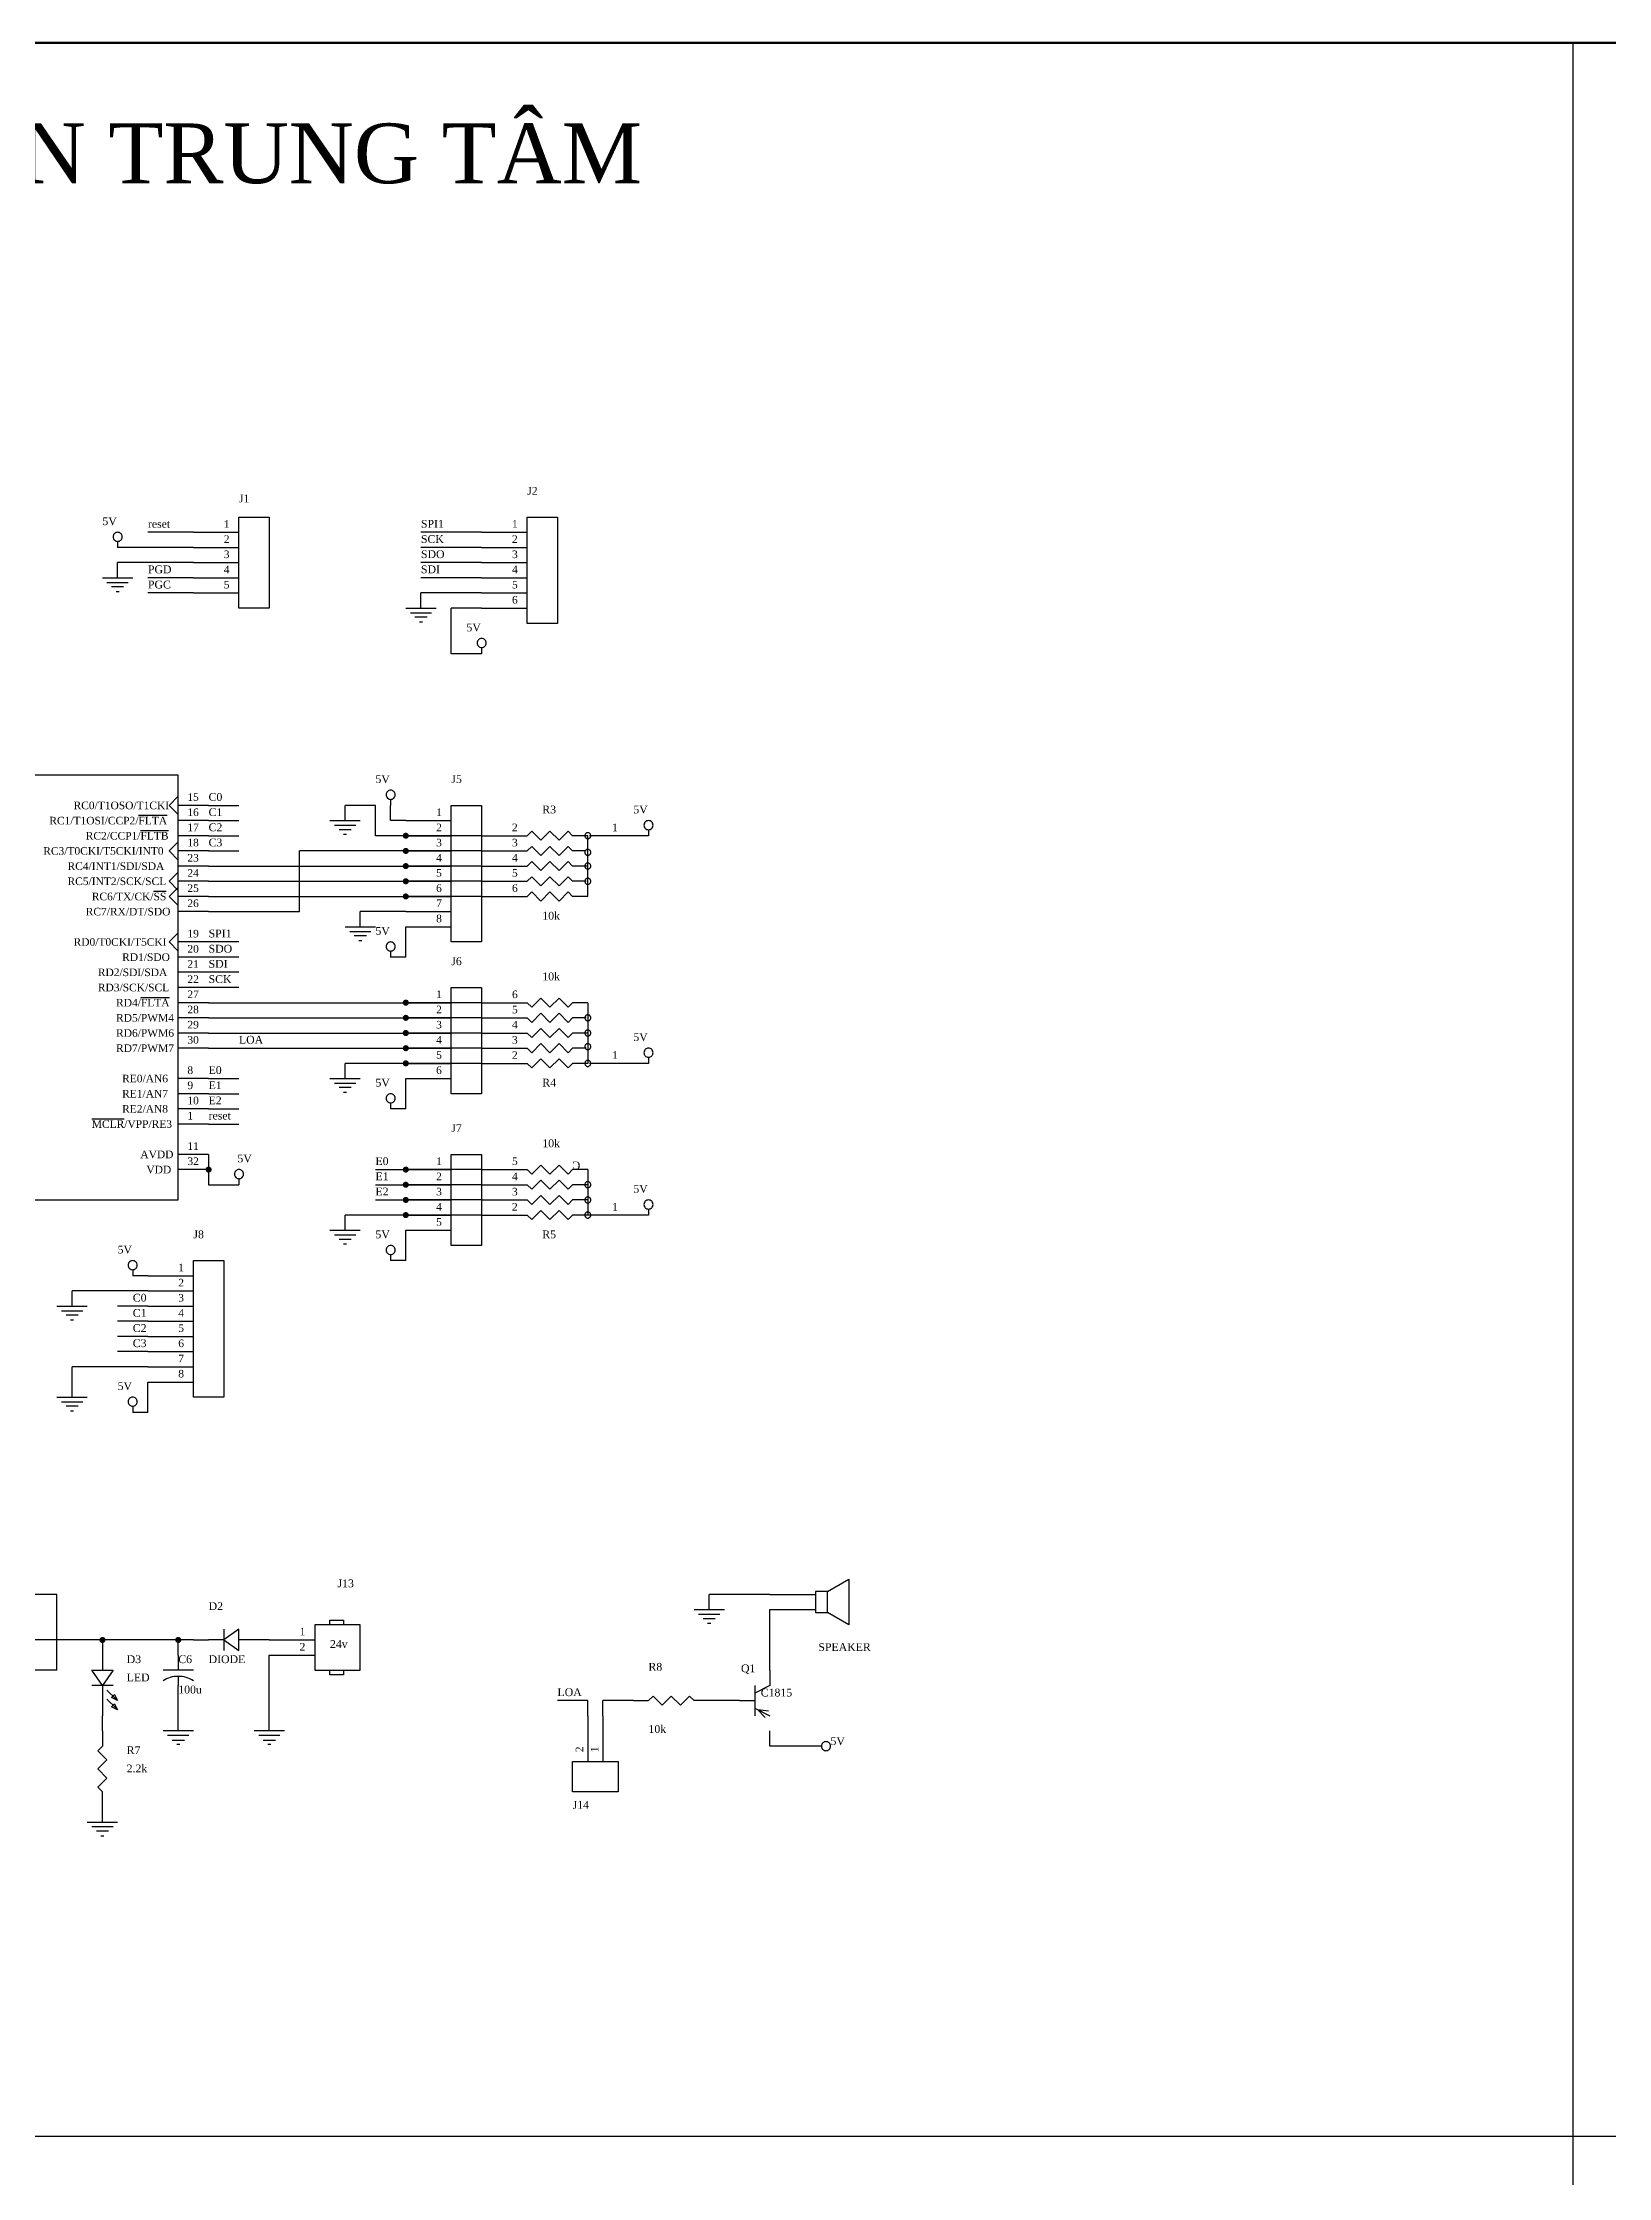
# Model space of a CAD drawing. Header units: millimetres. Extents: x 1065 to 3947, y -2666 to -625.
# Drawn here: x 1351.6 to 1666.2, y -1054.1 to -625.3 of the extents above; entities that cross this region are included whole.
import ezdxf

# ---------------------------------------------------------------- set-up
doc = ezdxf.new("R2010")
doc.units = ezdxf.units.MM
for name, color, linetype in [('DUONG BAO', 80, 'Continuous'), ('PARTS', 7, 'Continuous'), ('PARTTEXT', 7, 'Continuous'), ('WIRE', 7, 'Continuous'), ('WIRETEXT', 7, 'Continuous')]:
    doc.layers.add(name, color=color, linetype=linetype)
doc.layers.add('net dam', color=7, linetype='Continuous', lineweight=35)
doc.styles.add('Manh', font='times_0.ttf')
doc.styles.get("Standard").update_dxf_attribs({"font": 'times_0.ttf'})

msp = doc.modelspace()

# ---------------------------------------------------------------- linework, layer by layer
at = {"lineweight": 30}
for p, q in [((1659.0699, -625.3459), (1659.0699, -1466.3459)), ((1064.5699, -1045.8459), (2253.5699, -1045.8459))]:
    msp.add_line(p, q, dxfattribs=at)
at = {"layer": 'net dam', "color": 7, "lineweight": 60}
msp.add_lwpolyline([(1064.5699, -1466.3459), (1064.5699, -625.3459), (2253.5699, -625.3459), (2253.5699, -1466.3459), (1064.5699, -1466.3459)], close=True, dxfattribs=at)
at = {"layer": 'PARTS'}
for p, q in [((1381.891, -723.6965), (1391.035, -723.6965)), ((1439.803, -723.6965), (1448.947, -723.6965)), ((1381.891, -726.7445), (1391.035, -726.7445)), ((1439.803, -726.7445), (1448.947, -726.7445)), ((1381.891, -729.7925), (1391.035, -729.7925)), ((1381.891, -732.8405), (1391.035, -732.8405)), ((1439.803, -729.7925), (1448.947, -729.7925)), ((1439.803, -732.8405), (1448.947, -732.8405)), ((1381.891, -735.8885), (1391.035, -735.8885)), ((1439.803, -735.8885), (1448.947, -735.8885)), ((1439.803, -738.9365), (1448.947, -738.9365)), ((1378.843, -776.7317), (1377.0142, -778.5605)), ((1377.0142, -778.5605), (1378.843, -780.3893)), ((1384.939, -778.5605), (1378.843, -778.5605)), ((1384.939, -781.6085), (1378.843, -781.6085)), ((1384.939, -784.6565), (1378.843, -784.6565)), ((1424.563, -781.6085), (1433.707, -781.6085)), ((1424.563, -784.6565), (1433.707, -784.6565)), ((1439.803, -784.6565), (1448.947, -784.6565)), ((1473.331, -784.6565), (1464.187, -784.6565)), ((1378.843, -785.8757), (1377.0142, -787.7045)), ((1377.0142, -787.7045), (1378.843, -789.5333)), ((1384.939, -787.7045), (1378.843, -787.7045)), ((1424.563, -787.7045), (1433.707, -787.7045)), ((1439.803, -787.7045), (1448.947, -787.7045)), ((1378.843, -791.9717), (1377.0142, -793.8005)), ((1384.939, -790.7525), (1378.843, -790.7525)), ((1424.563, -790.7525), (1433.707, -790.7525)), ((1439.803, -790.7525), (1448.947, -790.7525)), ((1377.0142, -793.8005), (1378.843, -795.6293)), ((1378.843, -795.0197), (1377.0142, -796.8485)), ((1377.0142, -796.8485), (1378.843, -798.6773)), ((1384.939, -793.8005), (1378.843, -793.8005)), ((1384.939, -796.8485), (1378.843, -796.8485)), ((1424.563, -793.8005), (1433.707, -793.8005)), ((1424.563, -796.8485), (1433.707, -796.8485)), ((1439.803, -793.8005), (1448.947, -793.8005)), ((1439.803, -796.8485), (1448.947, -796.8485)), ((1384.939, -799.8965), (1378.843, -799.8965)), ((1424.563, -799.8965), (1433.707, -799.8965)), ((1378.843, -804.1637), (1377.0142, -805.9925)), ((1377.0142, -805.9925), (1378.843, -807.8213)), ((1384.939, -805.9925), (1378.843, -805.9925)), ((1424.563, -802.9445), (1433.707, -802.9445)), ((1384.939, -809.0405), (1378.843, -809.0405)), ((1384.939, -812.0885), (1378.843, -812.0885)), ((1384.939, -815.1365), (1378.843, -815.1365)), ((1384.939, -818.1845), (1378.843, -818.1845)), ((1424.563, -818.1845), (1433.707, -818.1845)), ((1439.803, -818.1845), (1448.947, -818.1845)), ((1384.939, -821.2325), (1378.843, -821.2325)), ((1424.563, -821.2325), (1433.707, -821.2325)), ((1439.803, -821.2325), (1448.947, -821.2325)), ((1384.939, -824.2805), (1378.843, -824.2805)), ((1384.939, -827.3285), (1378.843, -827.3285)), ((1424.563, -824.2805), (1433.707, -824.2805)), ((1424.563, -827.3285), (1433.707, -827.3285)), ((1439.803, -824.2805), (1448.947, -824.2805)), ((1439.803, -827.3285), (1448.947, -827.3285)), ((1424.563, -830.3765), (1433.707, -830.3765)), ((1439.803, -830.3765), (1448.947, -830.3765)), ((1473.331, -830.3765), (1464.187, -830.3765)), ((1384.939, -833.4245), (1378.843, -833.4245)), ((1424.563, -833.4245), (1433.707, -833.4245)), ((1384.939, -836.4725), (1378.843, -836.4725)), ((1384.939, -839.5205), (1378.843, -839.5205)), ((1384.939, -842.5685), (1378.843, -842.5685)), ((1384.939, -848.6645), (1378.843, -848.6645)), ((1384.939, -851.7125), (1378.843, -851.7125)), ((1424.563, -851.7125), (1433.707, -851.7125)), ((1439.803, -851.7125), (1448.947, -851.7125)), ((1424.563, -854.7605), (1433.707, -854.7605)), ((1439.803, -854.7605), (1448.947, -854.7605)), ((1424.563, -857.8085), (1433.707, -857.8085)), ((1424.563, -860.8565), (1433.707, -860.8565)), ((1439.803, -857.8085), (1448.947, -857.8085)), ((1439.803, -860.8565), (1448.947, -860.8565)), ((1473.331, -860.8565), (1464.187, -860.8565)), ((1424.563, -863.9045), (1433.707, -863.9045)), ((1372.747, -873.0485), (1381.891, -873.0485)), ((1372.747, -876.0965), (1381.891, -876.0965)), ((1372.747, -879.1445), (1381.891, -879.1445)), ((1372.747, -882.1925), (1381.891, -882.1925)), ((1372.747, -885.2405), (1381.891, -885.2405)), ((1372.747, -888.2885), (1381.891, -888.2885)), ((1372.747, -891.3365), (1381.891, -891.3365)), ((1372.747, -894.3845), (1381.891, -894.3845)), ((1497.715, -937.0565), (1506.859, -937.0565)), ((1497.715, -940.1045), (1506.859, -940.1045)), ((1363.603, -946.2005), (1363.603, -949.2485)), ((1381.891, -946.2005), (1384.939, -946.2005)), ((1397.131, -946.2005), (1394.083, -946.2005)), ((1397.131, -946.2005), (1406.275, -946.2005)), ((1378.843, -949.2485), (1378.843, -952.2965)), ((1397.131, -949.2485), (1406.275, -949.2485)), ((1378.843, -958.3925), (1378.843, -955.3445)), ((1497.715, -952.2965), (1497.715, -955.3445)), ((1470.283, -958.3925), (1473.331, -958.3925)), ((1485.523, -958.3925), (1482.475, -958.3925)), ((1491.619, -958.3925), (1494.667, -958.3925)), ((1363.603, -964.4885), (1363.603, -961.4405)), ((1363.603, -964.4885), (1363.603, -967.5365)), ((1461.139, -961.4405), (1461.139, -970.5845)), ((1464.187, -961.4405), (1464.187, -970.5845)), ((1497.715, -967.5365), (1497.715, -964.4885)), ((1363.603, -979.7285), (1363.603, -976.6805))]:
    msp.add_line(p, q, dxfattribs=at)
for points in [[(1367.5654, -724.6109, 0.0985), (1367.4958, -724.261, 0.0985), (1367.2975, -723.9643, 0.0985), (1367.0009, -723.7661, 0.0985), (1366.651, -723.6965, 0.0985), (1366.3011, -723.7661, 0.0985), (1366.0044, -723.9643, 0.0985), (1365.8062, -724.261, 0.0985), (1365.7366, -724.6109, 0.0985), (1365.8062, -724.9608, 0.0985), (1366.0044, -725.2575, 0.0985), (1366.3011, -725.4557, 0.0985), (1366.651, -725.5253, 0.0985), (1367.0009, -725.4557, 0.0985), (1367.2975, -725.2575, 0.0985), (1367.4958, -724.9608, 0.0985)], [(1440.7174, -745.9469, 0.0985), (1440.6478, -745.597, 0.0985), (1440.4495, -745.3003, 0.0985), (1440.1529, -745.1021, 0.0985), (1439.803, -745.0325, 0.0985), (1439.4531, -745.1021, 0.0985), (1439.1564, -745.3003, 0.0985), (1438.9582, -745.597, 0.0985), (1438.8886, -745.9469, 0.0985), (1438.9582, -746.2968, 0.0985), (1439.1564, -746.5935, 0.0985), (1439.4531, -746.7917, 0.0985), (1439.803, -746.8613, 0.0985), (1440.1529, -746.7917, 0.0985), (1440.4495, -746.5935, 0.0985), (1440.6478, -746.2968, 0.0985)], [(1422.4294, -776.4269, 0.0985), (1422.3598, -776.077, 0.0985), (1422.1615, -775.7803, 0.0985), (1421.8649, -775.5821, 0.0985), (1421.515, -775.5125, 0.0985), (1421.1651, -775.5821, 0.0985), (1420.8684, -775.7803, 0.0985), (1420.6702, -776.077, 0.0985), (1420.6006, -776.4269, 0.0985), (1420.6702, -776.7768, 0.0985), (1420.8684, -777.0735, 0.0985), (1421.1651, -777.2717, 0.0985), (1421.515, -777.3413, 0.0985), (1421.8649, -777.2717, 0.0985), (1422.1615, -777.0735, 0.0985), (1422.3598, -776.7768, 0.0985)], [(1461.7486, -784.6565, 0.0985), (1461.7021, -784.4232, 0.0985), (1461.57, -784.2255, 0.0985), (1461.3723, -784.0933, 0.0985), (1461.139, -784.0469, 0.0985), (1460.9057, -784.0933, 0.0985), (1460.7079, -784.2255, 0.0985), (1460.5758, -784.4232, 0.0985), (1460.5294, -784.6565, 0.0985), (1460.5758, -784.8898, 0.0985), (1460.7079, -785.0875, 0.0985), (1460.9057, -785.2197, 0.0985), (1461.139, -785.2661, 0.0985), (1461.3723, -785.2197, 0.0985), (1461.57, -785.0875, 0.0985), (1461.7021, -784.8898, 0.0985)], [(1474.2454, -782.5229, 0.0985), (1474.1758, -782.173, 0.0985), (1473.9775, -781.8763, 0.0985), (1473.6809, -781.6781, 0.0985), (1473.331, -781.6085, 0.0985), (1472.9811, -781.6781, 0.0985), (1472.6844, -781.8763, 0.0985), (1472.4862, -782.173, 0.0985), (1472.4166, -782.5229, 0.0985), (1472.4862, -782.8728, 0.0985), (1472.6844, -783.1695, 0.0985), (1472.9811, -783.3677, 0.0985), (1473.331, -783.4373, 0.0985), (1473.6809, -783.3677, 0.0985), (1473.9775, -783.1695, 0.0985), (1474.1758, -782.8728, 0.0985)], [(1461.7486, -788.0093, 0.0985), (1461.7021, -787.776, 0.0985), (1461.57, -787.5783, 0.0985), (1461.3723, -787.4461, 0.0985), (1461.139, -787.3997, 0.0985), (1460.9057, -787.4461, 0.0985), (1460.7079, -787.5783, 0.0985), (1460.5758, -787.776, 0.0985), (1460.5294, -788.0093, 0.0985), (1460.5758, -788.2426, 0.0985), (1460.7079, -788.4403, 0.0985), (1460.9057, -788.5725, 0.0985), (1461.139, -788.6189, 0.0985), (1461.3723, -788.5725, 0.0985), (1461.57, -788.4403, 0.0985), (1461.7021, -788.2426, 0.0985)], [(1461.7486, -790.7525, 0.0985), (1461.7021, -790.5192, 0.0985), (1461.57, -790.3215, 0.0985), (1461.3723, -790.1893, 0.0985), (1461.139, -790.1429, 0.0985), (1460.9057, -790.1893, 0.0985), (1460.7079, -790.3215, 0.0985), (1460.5758, -790.5192, 0.0985), (1460.5294, -790.7525, 0.0985), (1460.5758, -790.9858, 0.0985), (1460.7079, -791.1835, 0.0985), (1460.9057, -791.3157, 0.0985), (1461.139, -791.3621, 0.0985), (1461.3723, -791.3157, 0.0985), (1461.57, -791.1835, 0.0985), (1461.7021, -790.9858, 0.0985)], [(1461.7486, -793.8005, 0.0985), (1461.7021, -793.5672, 0.0985), (1461.57, -793.3695, 0.0985), (1461.3723, -793.2373, 0.0985), (1461.139, -793.1909, 0.0985), (1460.9057, -793.2373, 0.0985), (1460.7079, -793.3695, 0.0985), (1460.5758, -793.5672, 0.0985), (1460.5294, -793.8005, 0.0985), (1460.5758, -794.0338, 0.0985), (1460.7079, -794.2315, 0.0985), (1460.9057, -794.3637, 0.0985), (1461.139, -794.4101, 0.0985), (1461.3723, -794.3637, 0.0985), (1461.57, -794.2315, 0.0985), (1461.7021, -794.0338, 0.0985)], [(1422.4294, -806.9069, 0.0985), (1422.3598, -806.557, 0.0985), (1422.1615, -806.2603, 0.0985), (1421.8649, -806.0621, 0.0985), (1421.515, -805.9925, 0.0985), (1421.1651, -806.0621, 0.0985), (1420.8684, -806.2603, 0.0985), (1420.6702, -806.557, 0.0985), (1420.6006, -806.9069, 0.0985), (1420.6702, -807.2568, 0.0985), (1420.8684, -807.5535, 0.0985), (1421.1651, -807.7517, 0.0985), (1421.515, -807.8213, 0.0985), (1421.8649, -807.7517, 0.0985), (1422.1615, -807.5535, 0.0985), (1422.3598, -807.2568, 0.0985)], [(1461.7486, -821.2325, 0.0985), (1461.7021, -820.9992, 0.0985), (1461.57, -820.8015, 0.0985), (1461.3723, -820.6693, 0.0985), (1461.139, -820.6229, 0.0985), (1460.9057, -820.6693, 0.0985), (1460.7079, -820.8015, 0.0985), (1460.5758, -820.9992, 0.0985), (1460.5294, -821.2325, 0.0985), (1460.5758, -821.4658, 0.0985), (1460.7079, -821.6635, 0.0985), (1460.9057, -821.7957, 0.0985), (1461.139, -821.8421, 0.0985), (1461.3723, -821.7957, 0.0985), (1461.57, -821.6635, 0.0985), (1461.7021, -821.4658, 0.0985)], [(1461.7486, -824.2805, 0.0985), (1461.7021, -824.0472, 0.0985), (1461.57, -823.8495, 0.0985), (1461.3723, -823.7173, 0.0985), (1461.139, -823.6709, 0.0985), (1460.9057, -823.7173, 0.0985), (1460.7079, -823.8495, 0.0985), (1460.5758, -824.0472, 0.0985), (1460.5294, -824.2805, 0.0985), (1460.5758, -824.5138, 0.0985), (1460.7079, -824.7115, 0.0985), (1460.9057, -824.8437, 0.0985), (1461.139, -824.8901, 0.0985), (1461.3723, -824.8437, 0.0985), (1461.57, -824.7115, 0.0985), (1461.7021, -824.5138, 0.0985)], [(1461.7486, -827.0237, 0.0985), (1461.7021, -826.7904, 0.0985), (1461.57, -826.5927, 0.0985), (1461.3723, -826.4605, 0.0985), (1461.139, -826.4141, 0.0985), (1460.9057, -826.4605, 0.0985), (1460.7079, -826.5927, 0.0985), (1460.5758, -826.7904, 0.0985), (1460.5294, -827.0237, 0.0985), (1460.5758, -827.257, 0.0985), (1460.7079, -827.4547, 0.0985), (1460.9057, -827.5869, 0.0985), (1461.139, -827.6333, 0.0985), (1461.3723, -827.5869, 0.0985), (1461.57, -827.4547, 0.0985), (1461.7021, -827.257, 0.0985)], [(1474.2454, -828.2429, 0.0985), (1474.1758, -827.893, 0.0985), (1473.9775, -827.5963, 0.0985), (1473.6809, -827.3981, 0.0985), (1473.331, -827.3285, 0.0985), (1472.9811, -827.3981, 0.0985), (1472.6844, -827.5963, 0.0985), (1472.4862, -827.893, 0.0985), (1472.4166, -828.2429, 0.0985), (1472.4862, -828.5928, 0.0985), (1472.6844, -828.8895, 0.0985), (1472.9811, -829.0877, 0.0985), (1473.331, -829.1573, 0.0985), (1473.6809, -829.0877, 0.0985), (1473.9775, -828.8895, 0.0985), (1474.1758, -828.5928, 0.0985)], [(1461.7486, -830.3765, 0.0985), (1461.7021, -830.1432, 0.0985), (1461.57, -829.9455, 0.0985), (1461.3723, -829.8133, 0.0985), (1461.139, -829.7669, 0.0985), (1460.9057, -829.8133, 0.0985), (1460.7079, -829.9455, 0.0985), (1460.5758, -830.1432, 0.0985), (1460.5294, -830.3765, 0.0985), (1460.5758, -830.6098, 0.0985), (1460.7079, -830.8075, 0.0985), (1460.9057, -830.9397, 0.0985), (1461.139, -830.9861, 0.0985), (1461.3723, -830.9397, 0.0985), (1461.57, -830.8075, 0.0985), (1461.7021, -830.6098, 0.0985)], [(1422.4294, -837.3869, 0.0985), (1422.3598, -837.037, 0.0985), (1422.1615, -836.7403, 0.0985), (1421.8649, -836.5421, 0.0985), (1421.515, -836.4725, 0.0985), (1421.1651, -836.5421, 0.0985), (1420.8684, -836.7403, 0.0985), (1420.6702, -837.037, 0.0985), (1420.6006, -837.3869, 0.0985), (1420.6702, -837.7368, 0.0985), (1420.8684, -838.0335, 0.0985), (1421.1651, -838.2317, 0.0985), (1421.515, -838.3013, 0.0985), (1421.8649, -838.2317, 0.0985), (1422.1615, -838.0335, 0.0985), (1422.3598, -837.7368, 0.0985)], [(1391.9494, -852.6269, 0.0985), (1391.8798, -852.277, 0.0985), (1391.6815, -851.9803, 0.0985), (1391.3849, -851.7821, 0.0985), (1391.035, -851.7125, 0.0985), (1390.6851, -851.7821, 0.0985), (1390.3884, -851.9803, 0.0985), (1390.1902, -852.277, 0.0985), (1390.1206, -852.6269, 0.0985), (1390.1902, -852.9768, 0.0985), (1390.3884, -853.2735, 0.0985), (1390.6851, -853.4717, 0.0985), (1391.035, -853.5413, 0.0985), (1391.3849, -853.4717, 0.0985), (1391.6815, -853.2735, 0.0985), (1391.8798, -852.9768, 0.0985)], [(1461.7486, -854.7605, 0.0985), (1461.7021, -854.5272, 0.0985), (1461.57, -854.3295, 0.0985), (1461.3723, -854.1973, 0.0985), (1461.139, -854.1509, 0.0985), (1460.9057, -854.1973, 0.0985), (1460.7079, -854.3295, 0.0985), (1460.5758, -854.5272, 0.0985), (1460.5294, -854.7605, 0.0985), (1460.5758, -854.9938, 0.0985), (1460.7079, -855.1915, 0.0985), (1460.9057, -855.3237, 0.0985), (1461.139, -855.3701, 0.0985), (1461.3723, -855.3237, 0.0985), (1461.57, -855.1915, 0.0985), (1461.7021, -854.9938, 0.0985)], [(1461.7486, -857.8085, 0.0985), (1461.7021, -857.5752, 0.0985), (1461.57, -857.3775, 0.0985), (1461.3723, -857.2453, 0.0985), (1461.139, -857.1989, 0.0985), (1460.9057, -857.2453, 0.0985), (1460.7079, -857.3775, 0.0985), (1460.5758, -857.5752, 0.0985), (1460.5294, -857.8085, 0.0985), (1460.5758, -858.0418, 0.0985), (1460.7079, -858.2395, 0.0985), (1460.9057, -858.3717, 0.0985), (1461.139, -858.4181, 0.0985), (1461.3723, -858.3717, 0.0985), (1461.57, -858.2395, 0.0985), (1461.7021, -858.0418, 0.0985)], [(1461.7486, -860.8565, 0.0985), (1461.7021, -860.6232, 0.0985), (1461.57, -860.4255, 0.0985), (1461.3723, -860.2933, 0.0985), (1461.139, -860.2469, 0.0985), (1460.9057, -860.2933, 0.0985), (1460.7079, -860.4255, 0.0985), (1460.5758, -860.6232, 0.0985), (1460.5294, -860.8565, 0.0985), (1460.5758, -861.0898, 0.0985), (1460.7079, -861.2875, 0.0985), (1460.9057, -861.4197, 0.0985), (1461.139, -861.4661, 0.0985), (1461.3723, -861.4197, 0.0985), (1461.57, -861.2875, 0.0985), (1461.7021, -861.0898, 0.0985)], [(1474.2454, -858.7229, 0.0985), (1474.1758, -858.373, 0.0985), (1473.9775, -858.0763, 0.0985), (1473.6809, -857.8781, 0.0985), (1473.331, -857.8085, 0.0985), (1472.9811, -857.8781, 0.0985), (1472.6844, -858.0763, 0.0985), (1472.4862, -858.373, 0.0985), (1472.4166, -858.7229, 0.0985), (1472.4862, -859.0728, 0.0985), (1472.6844, -859.3695, 0.0985), (1472.9811, -859.5677, 0.0985), (1473.331, -859.6373, 0.0985), (1473.6809, -859.5677, 0.0985), (1473.9775, -859.3695, 0.0985), (1474.1758, -859.0728, 0.0985)], [(1370.6134, -870.9149, 0.0985), (1370.5438, -870.565, 0.0985), (1370.3455, -870.2683, 0.0985), (1370.0489, -870.0701, 0.0985), (1369.699, -870.0005, 0.0985), (1369.3491, -870.0701, 0.0985), (1369.0524, -870.2683, 0.0985), (1368.8542, -870.565, 0.0985), (1368.7846, -870.9149, 0.0985), (1368.8542, -871.2648, 0.0985), (1369.0524, -871.5615, 0.0985), (1369.3491, -871.7597, 0.0985), (1369.699, -871.8293, 0.0985), (1370.0489, -871.7597, 0.0985), (1370.3455, -871.5615, 0.0985), (1370.5438, -871.2648, 0.0985)], [(1422.4294, -867.8669, 0.0985), (1422.3598, -867.517, 0.0985), (1422.1615, -867.2203, 0.0985), (1421.8649, -867.0221, 0.0985), (1421.515, -866.9525, 0.0985), (1421.1651, -867.0221, 0.0985), (1420.8684, -867.2203, 0.0985), (1420.6702, -867.517, 0.0985), (1420.6006, -867.8669, 0.0985), (1420.6702, -868.2168, 0.0985), (1420.8684, -868.5135, 0.0985), (1421.1651, -868.7117, 0.0985), (1421.515, -868.7813, 0.0985), (1421.8649, -868.7117, 0.0985), (1422.1615, -868.5135, 0.0985), (1422.3598, -868.2168, 0.0985)], [(1370.6134, -898.3469, 0.0985), (1370.5438, -897.997, 0.0985), (1370.3455, -897.7003, 0.0985), (1370.0489, -897.5021, 0.0985), (1369.699, -897.4325, 0.0985), (1369.3491, -897.5021, 0.0985), (1369.0524, -897.7003, 0.0985), (1368.8542, -897.997, 0.0985), (1368.7846, -898.3469, 0.0985), (1368.8542, -898.6968, 0.0985), (1369.0524, -898.9935, 0.0985), (1369.3491, -899.1917, 0.0985), (1369.699, -899.2613, 0.0985), (1370.0489, -899.1917, 0.0985), (1370.3455, -898.9935, 0.0985), (1370.5438, -898.6968, 0.0985)], [(1509.907, -967.5365, 0.0985), (1509.8374, -967.1866, 0.0985), (1509.6391, -966.8899, 0.0985), (1509.3425, -966.6917, 0.0985), (1508.9926, -966.6221, 0.0985), (1508.6427, -966.6917, 0.0985), (1508.346, -966.8899, 0.0985), (1508.1478, -967.1866, 0.0985), (1508.0782, -967.5365, 0.0985), (1508.1478, -967.8864, 0.0985), (1508.346, -968.1831, 0.0985), (1508.6427, -968.3813, 0.0985), (1508.9926, -968.4509, 0.0985), (1509.3425, -968.3813, 0.0985), (1509.6391, -968.1831, 0.0985), (1509.8374, -967.8864, 0.0985)]]:
    msp.add_lwpolyline(points, format="xyb", close=True, dxfattribs=at)
for points in [[(1391.035, -720.6485), (1397.131, -720.6485), (1397.131, -738.9365), (1391.035, -738.9365)], [(1448.947, -720.6485), (1455.043, -720.6485), (1455.043, -741.9845), (1448.947, -741.9845)], [(1308.739, -857.8085), (1378.843, -857.8085), (1378.843, -772.4645), (1308.739, -772.4645)], [(1433.707, -778.5605), (1439.803, -778.5605), (1439.803, -805.9925), (1433.707, -805.9925)], [(1433.707, -815.1365), (1439.803, -815.1365), (1439.803, -836.4725), (1433.707, -836.4725)], [(1433.707, -848.6645), (1439.803, -848.6645), (1439.803, -866.9525), (1433.707, -866.9525)], [(1381.891, -870.0005), (1387.987, -870.0005), (1387.987, -897.4325), (1381.891, -897.4325)], [(1415.419, -943.1525), (1406.275, -943.1525), (1406.275, -952.2965), (1415.419, -952.2965)], [(1387.987, -946.2005), (1387.987, -946.2005), (1391.035, -948.3341), (1391.035, -944.0669), (1387.987, -946.2005)], [(1363.603, -955.3445), (1363.603, -955.3445), (1361.4694, -952.2965), (1365.7366, -952.2965), (1363.603, -955.3445)], [(1366.0414, -957.1733), (1366.0414, -957.1733), (1366.651, -958.3925), (1365.4318, -957.7829), (1366.0414, -957.1733)], [(1366.0414, -959.0021), (1366.0414, -959.0021), (1366.651, -960.2213), (1365.4318, -959.6117), (1366.0414, -959.0021)], [(1467.235, -970.5845), (1467.235, -976.6805), (1458.091, -976.6805), (1458.091, -970.5845)]]:
    msp.add_lwpolyline(points, close=True, dxfattribs=at)
for points in [[(1366.651, -725.5253), (1366.651, -726.7445)], [(1363.603, -732.8405), (1369.699, -732.8405)], [(1364.5174, -733.7549), (1368.7846, -733.7549)], [(1367.8702, -734.6693), (1365.4318, -734.6693)], [(1366.3462, -735.5837), (1366.9558, -735.5837)], [(1424.563, -738.9365), (1430.659, -738.9365)], [(1425.4774, -739.8509), (1429.7446, -739.8509)], [(1428.8302, -740.7653), (1426.3918, -740.7653)], [(1427.3062, -741.6797), (1427.9158, -741.6797)], [(1439.803, -746.8613), (1439.803, -748.0805)], [(1421.515, -777.3413), (1421.515, -778.5605)], [(1409.323, -781.6085), (1415.419, -781.6085)], [(1410.2374, -782.5229), (1414.5046, -782.5229)], [(1413.5902, -783.4373), (1411.1518, -783.4373)], [(1412.0662, -784.3517), (1412.6758, -784.3517)], [(1449.8614, -783.7421), (1448.947, -784.6565)], [(1451.6902, -785.5709), (1449.8614, -783.7421)], [(1453.519, -783.7421), (1451.6902, -785.5709)], [(1455.3478, -785.5709), (1453.519, -783.7421)], [(1457.1766, -783.7421), (1455.3478, -785.5709)], [(1458.091, -784.6565), (1457.1766, -783.7421)], [(1461.139, -784.6565), (1458.091, -784.6565)], [(1461.139, -796.8485), (1461.139, -784.6565)], [(1464.187, -784.6565), (1461.4438, -784.6565)], [(1473.331, -783.4373), (1473.331, -784.6565)], [(1449.8614, -786.7901), (1448.947, -787.7045)], [(1451.6902, -788.6189), (1449.8614, -786.7901)], [(1453.519, -786.7901), (1451.6902, -788.6189)], [(1455.3478, -788.6189), (1453.519, -786.7901)], [(1457.1766, -786.7901), (1455.3478, -788.6189)], [(1458.091, -787.7045), (1457.1766, -786.7901)], [(1460.8342, -787.7045), (1458.091, -787.7045)], [(1449.8614, -789.8381), (1448.947, -790.7525)], [(1449.8614, -792.8861), (1448.947, -793.8005)], [(1451.6902, -791.6669), (1449.8614, -789.8381)], [(1451.6902, -794.7149), (1449.8614, -792.8861)], [(1453.519, -789.8381), (1451.6902, -791.6669)], [(1453.519, -792.8861), (1451.6902, -794.7149)], [(1455.3478, -791.6669), (1453.519, -789.8381)], [(1455.3478, -794.7149), (1453.519, -792.8861)], [(1457.1766, -789.8381), (1455.3478, -791.6669)], [(1457.1766, -792.8861), (1455.3478, -794.7149)], [(1458.091, -790.7525), (1457.1766, -789.8381)], [(1458.091, -793.8005), (1457.1766, -792.8861)], [(1461.139, -790.7525), (1458.091, -790.7525)], [(1449.8614, -795.9341), (1448.947, -796.8485)], [(1451.6902, -797.7629), (1449.8614, -795.9341)], [(1453.519, -795.9341), (1451.6902, -797.7629)], [(1455.3478, -797.7629), (1453.519, -795.9341)], [(1457.1766, -795.9341), (1455.3478, -797.7629)], [(1458.091, -796.8485), (1457.1766, -795.9341)], [(1460.8342, -793.8005), (1458.091, -793.8005)], [(1461.139, -796.8485), (1458.091, -796.8485)], [(1412.371, -802.9445), (1418.467, -802.9445)], [(1413.2854, -803.8589), (1417.5526, -803.8589)], [(1416.6382, -804.7733), (1414.1998, -804.7733)], [(1415.1142, -805.6877), (1415.7238, -805.6877)], [(1421.515, -807.8213), (1421.515, -809.0405)], [(1449.8614, -819.0989), (1448.947, -818.1845)], [(1451.6902, -817.2701), (1449.8614, -819.0989)], [(1453.519, -819.0989), (1451.6902, -817.2701)], [(1455.3478, -817.2701), (1453.519, -819.0989)], [(1457.1766, -819.0989), (1455.3478, -817.2701)], [(1458.091, -818.1845), (1457.1766, -819.0989)], [(1461.139, -818.1845), (1458.091, -818.1845)], [(1461.139, -818.1845), (1461.139, -830.3765)], [(1449.8614, -822.1469), (1448.947, -821.2325)], [(1451.6902, -820.3181), (1449.8614, -822.1469)], [(1453.519, -822.1469), (1451.6902, -820.3181)], [(1455.3478, -820.3181), (1453.519, -822.1469)], [(1457.1766, -822.1469), (1455.3478, -820.3181)], [(1458.091, -821.2325), (1457.1766, -822.1469)], [(1460.8342, -821.2325), (1458.091, -821.2325)], [(1449.8614, -825.1949), (1448.947, -824.2805)], [(1449.8614, -828.2429), (1448.947, -827.3285)], [(1451.6902, -823.3661), (1449.8614, -825.1949)], [(1451.6902, -826.4141), (1449.8614, -828.2429)], [(1453.519, -825.1949), (1451.6902, -823.3661)], [(1453.519, -828.2429), (1451.6902, -826.4141)], [(1455.3478, -823.3661), (1453.519, -825.1949)], [(1455.3478, -826.4141), (1453.519, -828.2429)], [(1457.1766, -825.1949), (1455.3478, -823.3661)], [(1457.1766, -828.2429), (1455.3478, -826.4141)], [(1458.091, -824.2805), (1457.1766, -825.1949)], [(1458.091, -827.3285), (1457.1766, -828.2429)], [(1461.139, -824.2805), (1458.091, -824.2805)], [(1460.8342, -827.3285), (1458.091, -827.3285)], [(1449.8614, -831.2909), (1448.947, -830.3765)], [(1451.6902, -829.4621), (1449.8614, -831.2909)], [(1453.519, -831.2909), (1451.6902, -829.4621)], [(1455.3478, -829.4621), (1453.519, -831.2909)], [(1457.1766, -831.2909), (1455.3478, -829.4621)], [(1458.091, -830.3765), (1457.1766, -831.2909)], [(1461.139, -830.3765), (1458.091, -830.3765)], [(1464.187, -830.3765), (1461.4438, -830.3765)], [(1473.331, -829.1573), (1473.331, -830.3765)], [(1409.323, -833.4245), (1415.419, -833.4245)], [(1410.2374, -834.3389), (1414.5046, -834.3389)], [(1413.5902, -835.2533), (1411.1518, -835.2533)], [(1412.0662, -836.1677), (1412.6758, -836.1677)], [(1421.515, -838.3013), (1421.515, -839.5205)], [(1449.8614, -852.6269), (1448.947, -851.7125)], [(1451.6902, -850.7981), (1449.8614, -852.6269)], [(1453.519, -852.6269), (1451.6902, -850.7981)], [(1455.3478, -850.7981), (1453.519, -852.6269)], [(1457.1766, -852.6269), (1455.3478, -850.7981)], [(1458.091, -851.7125), (1457.1766, -852.6269)], [(1461.139, -851.7125), (1458.091, -851.7125)], [(1461.139, -851.7125), (1461.139, -860.8565)], [(1391.035, -853.5413), (1391.035, -854.7605)], [(1449.8614, -855.6749), (1448.947, -854.7605)], [(1451.6902, -853.8461), (1449.8614, -855.6749)], [(1451.6902, -856.8941), (1449.8614, -858.7229)], [(1453.519, -855.6749), (1451.6902, -853.8461)], [(1453.519, -858.7229), (1451.6902, -856.8941)], [(1455.3478, -853.8461), (1453.519, -855.6749)], [(1455.3478, -856.8941), (1453.519, -858.7229)], [(1457.1766, -855.6749), (1455.3478, -853.8461)], [(1457.1766, -858.7229), (1455.3478, -856.8941)], [(1458.091, -854.7605), (1457.1766, -855.6749)], [(1461.139, -854.7605), (1458.091, -854.7605)], [(1449.8614, -858.7229), (1448.947, -857.8085)], [(1449.8614, -861.7709), (1448.947, -860.8565)], [(1451.6902, -859.9421), (1449.8614, -861.7709)], [(1453.519, -861.7709), (1451.6902, -859.9421)], [(1455.3478, -859.9421), (1453.519, -861.7709)], [(1457.1766, -861.7709), (1455.3478, -859.9421)], [(1458.091, -857.8085), (1457.1766, -858.7229)], [(1458.091, -860.8565), (1457.1766, -861.7709)], [(1461.139, -857.8085), (1458.091, -857.8085)], [(1461.139, -860.8565), (1458.091, -860.8565)], [(1464.187, -860.8565), (1461.139, -860.8565)], [(1473.331, -859.6373), (1473.331, -860.8565)], [(1409.323, -863.9045), (1415.419, -863.9045)], [(1410.2374, -864.8189), (1414.5046, -864.8189)], [(1413.5902, -865.7333), (1411.1518, -865.7333)], [(1412.0662, -866.6477), (1412.6758, -866.6477)], [(1421.515, -868.7813), (1421.515, -870.0005)], [(1369.699, -871.8293), (1369.699, -873.0485)], [(1354.459, -879.1445), (1360.555, -879.1445)], [(1355.3734, -880.0589), (1359.6406, -880.0589)], [(1358.7262, -880.9733), (1356.2878, -880.9733)], [(1357.2022, -881.8877), (1357.8118, -881.8877)], [(1354.459, -897.4325), (1360.555, -897.4325)], [(1355.3734, -898.3469), (1359.6406, -898.3469)], [(1358.7262, -899.2613), (1356.2878, -899.2613)], [(1357.2022, -900.1757), (1357.8118, -900.1757)], [(1369.699, -899.2613), (1369.699, -900.4805)], [(1509.2974, -936.4469), (1513.5646, -934.0085)], [(1513.5646, -934.0085), (1513.5646, -943.1525)], [(1509.2974, -936.4469), (1506.859, -936.4469)], [(1506.859, -936.4469), (1506.859, -940.7141)], [(1509.2974, -940.7141), (1509.2974, -936.4469)], [(1409.323, -943.1525), (1409.323, -943.1525), (1409.323, -942.2381), (1412.0662, -942.2381), (1412.0662, -943.1525)], [(1482.475, -940.1045), (1488.571, -940.1045)], [(1483.3894, -941.0189), (1487.6566, -941.0189)], [(1486.7422, -941.9333), (1484.3038, -941.9333)], [(1485.2182, -942.8477), (1485.8278, -942.8477)], [(1506.859, -940.7141), (1509.2974, -940.7141)], [(1513.5646, -943.1525), (1509.2974, -940.7141)], [(1387.987, -946.2005), (1384.939, -946.2005)], [(1387.987, -944.0669), (1387.987, -948.3341)], [(1394.083, -946.2005), (1391.035, -946.2005)], [(1363.603, -949.2485), (1363.603, -952.2965)], [(1365.7366, -955.3445), (1361.4694, -955.3445)], [(1363.603, -955.3445), (1363.603, -961.4405)], [(1381.891, -952.2965), (1375.795, -952.2965)], [(1378.843, -953.5157), (1378.843, -955.3445)], [(1412.0662, -952.2965), (1412.0662, -952.2965), (1412.0662, -953.2109), (1409.323, -953.2109), (1409.323, -952.2965)], [(1497.715, -955.3445), (1494.667, -956.8685)], [(1494.667, -955.3445), (1494.667, -961.4405)], [(1366.3462, -958.0877), (1364.5174, -956.2589)], [(1366.3462, -959.9165), (1364.5174, -958.0877)], [(1473.331, -958.3925), (1474.2454, -957.4781)], [(1474.2454, -957.4781), (1476.0742, -959.3069)], [(1476.0742, -959.3069), (1477.903, -957.4781)], [(1477.903, -957.4781), (1479.7318, -959.3069)], [(1479.7318, -959.3069), (1481.5606, -957.4781)], [(1481.5606, -957.4781), (1482.475, -958.3925)], [(1494.667, -959.9165), (1497.715, -961.4405)], [(1497.4102, -960.5261), (1495.2766, -960.2213), (1496.8006, -961.7453)], [(1381.891, -964.4885), (1375.795, -964.4885)], [(1400.179, -964.4885), (1394.083, -964.4885)], [(1362.6886, -968.4509), (1363.603, -967.5365)], [(1364.5174, -970.2797), (1362.6886, -968.4509)], [(1380.9766, -965.4029), (1376.7094, -965.4029)], [(1377.6238, -966.3173), (1380.0622, -966.3173)], [(1379.1478, -967.2317), (1378.5382, -967.2317)], [(1399.2646, -965.4029), (1394.9974, -965.4029)], [(1395.9118, -966.3173), (1398.3502, -966.3173)], [(1397.4358, -967.2317), (1396.8262, -967.2317)], [(1508.0782, -967.5365), (1506.859, -967.5365)], [(1362.6886, -972.1085), (1364.5174, -970.2797)], [(1364.5174, -973.9373), (1362.6886, -972.1085)], [(1362.6886, -975.7661), (1364.5174, -973.9373)], [(1363.603, -976.6805), (1362.6886, -975.7661)], [(1360.555, -982.7765), (1366.651, -982.7765)], [(1361.4694, -983.6909), (1365.7366, -983.6909)], [(1364.8222, -984.6053), (1362.3838, -984.6053)], [(1363.2982, -985.5197), (1363.9078, -985.5197)]]:
    msp.add_lwpolyline(points, dxfattribs=at)
for points in [[(1378.843, -953.5157, 0.1654), (1375.795, -954.4301)], [(1381.891, -954.4301, 0.1654), (1378.843, -953.5157)]]:
    msp.add_lwpolyline(points, format="xyb", dxfattribs=at)
at = {"layer": 'WIRE'}
for points in [[(1381.891, -723.6965), (1372.747, -723.6965)], [(1439.803, -723.6965), (1427.611, -723.6965)], [(1381.891, -726.7445), (1366.651, -726.7445)], [(1439.803, -726.7445), (1427.611, -726.7445)], [(1366.651, -732.8405), (1366.651, -729.7925)], [(1381.891, -729.7925), (1366.651, -729.7925)], [(1381.891, -732.8405), (1372.747, -732.8405)], [(1439.803, -729.7925), (1427.611, -729.7925)], [(1439.803, -732.8405), (1427.611, -732.8405)], [(1381.891, -735.8885), (1372.747, -735.8885)], [(1427.611, -738.9365), (1427.611, -735.8885)], [(1439.803, -735.8885), (1427.611, -735.8885)], [(1439.803, -738.9365), (1433.707, -738.9365)], [(1433.707, -748.0805), (1433.707, -738.9365)], [(1439.803, -748.0805), (1433.707, -748.0805)], [(1384.939, -778.5605), (1391.035, -778.5605)], [(1412.371, -781.6085), (1412.371, -778.5605)], [(1418.467, -778.5605), (1412.371, -778.5605)], [(1418.467, -784.6565), (1418.467, -778.5605)], [(1421.515, -781.6085), (1421.515, -778.5605)], [(1384.939, -781.6085), (1391.035, -781.6085)], [(1384.939, -784.6565), (1391.035, -784.6565)], [(1424.563, -784.6565), (1418.467, -784.6565)], [(1424.563, -781.6085), (1421.515, -781.6085)], [(1439.803, -784.6565), (1424.563, -784.6565)], [(1384.939, -787.7045), (1391.035, -787.7045)], [(1403.227, -799.8965), (1403.227, -787.7045)], [(1424.563, -787.7045), (1403.227, -787.7045)], [(1439.803, -787.7045), (1424.563, -787.7045)], [(1384.939, -790.7525), (1424.563, -790.7525)], [(1439.803, -790.7525), (1424.563, -790.7525)], [(1384.939, -793.8005), (1424.563, -793.8005)], [(1384.939, -796.8485), (1424.563, -796.8485)], [(1439.803, -793.8005), (1424.563, -793.8005)], [(1439.803, -796.8485), (1424.563, -796.8485)], [(1384.939, -799.8965), (1403.227, -799.8965)], [(1415.419, -802.9445), (1415.419, -799.8965)], [(1424.563, -799.8965), (1415.419, -799.8965)], [(1391.035, -805.9925), (1384.939, -805.9925)], [(1424.563, -809.0405), (1424.563, -802.9445)], [(1391.035, -809.0405), (1384.939, -809.0405)], [(1424.563, -809.0405), (1421.515, -809.0405)], [(1391.035, -812.0885), (1384.939, -812.0885)], [(1391.035, -815.1365), (1384.939, -815.1365)], [(1384.939, -818.1845), (1424.563, -818.1845)], [(1439.803, -818.1845), (1424.563, -818.1845)], [(1384.939, -821.2325), (1424.563, -821.2325)], [(1439.803, -821.2325), (1424.563, -821.2325)], [(1384.939, -824.2805), (1424.563, -824.2805)], [(1384.939, -827.3285), (1424.563, -827.3285)], [(1439.803, -824.2805), (1424.563, -824.2805)], [(1439.803, -827.3285), (1424.563, -827.3285)], [(1412.371, -833.4245), (1412.371, -830.3765)], [(1424.563, -830.3765), (1412.371, -830.3765)], [(1439.803, -830.3765), (1424.563, -830.3765)], [(1384.939, -833.4245), (1391.035, -833.4245)], [(1424.563, -839.5205), (1424.563, -833.4245)], [(1384.939, -836.4725), (1391.035, -836.4725)], [(1384.939, -839.5205), (1391.035, -839.5205)], [(1424.563, -839.5205), (1421.515, -839.5205)], [(1384.939, -842.5685), (1391.035, -842.5685)], [(1384.939, -848.6645), (1384.939, -851.7125)], [(1384.939, -851.7125), (1384.939, -854.7605)], [(1418.467, -851.7125), (1424.563, -851.7125)], [(1439.803, -851.7125), (1424.563, -851.7125)], [(1384.939, -854.7605), (1391.035, -854.7605)], [(1418.467, -854.7605), (1424.563, -854.7605)], [(1439.803, -854.7605), (1424.563, -854.7605)], [(1424.563, -860.8565), (1412.371, -860.8565)], [(1412.371, -863.9045), (1412.371, -860.8565)], [(1418.467, -857.8085), (1424.563, -857.8085)], [(1439.803, -857.8085), (1424.563, -857.8085)], [(1439.803, -860.8565), (1424.563, -860.8565)], [(1424.563, -870.0005), (1424.563, -863.9045)], [(1424.563, -870.0005), (1421.515, -870.0005)], [(1372.747, -873.0485), (1369.699, -873.0485)], [(1372.747, -876.0965), (1357.507, -876.0965)], [(1357.507, -879.1445), (1357.507, -876.0965)], [(1372.747, -879.1445), (1366.651, -879.1445)], [(1372.747, -882.1925), (1366.651, -882.1925)], [(1372.747, -885.2405), (1366.651, -885.2405)], [(1357.507, -897.4325), (1357.507, -891.3365)], [(1372.747, -891.3365), (1357.507, -891.3365)], [(1372.747, -888.2885), (1366.651, -888.2885)], [(1372.747, -900.4805), (1372.747, -894.3845)], [(1372.747, -900.4805), (1369.699, -900.4805)], [(1354.459, -937.0565), (1281.307, -937.0565)], [(1354.459, -952.2965), (1354.459, -937.0565)], [(1497.715, -937.0565), (1485.523, -937.0565)], [(1485.523, -940.1045), (1485.523, -937.0565)], [(1497.715, -952.2965), (1497.715, -940.1045)], [(1363.603, -946.2005), (1348.363, -946.2005)], [(1378.843, -946.2005), (1363.603, -946.2005)], [(1381.891, -946.2005), (1378.843, -946.2005)], [(1378.843, -949.2485), (1378.843, -946.2005)], [(1397.131, -964.4885), (1397.131, -949.2485)], [(1354.459, -952.2965), (1348.363, -952.2965)], [(1378.843, -964.4885), (1378.843, -958.3925)], [(1461.139, -958.3925), (1455.043, -958.3925)], [(1461.139, -961.4405), (1461.139, -958.3925)], [(1470.283, -958.3925), (1464.187, -958.3925)], [(1464.187, -961.4405), (1464.187, -958.3925)], [(1491.619, -958.3925), (1485.523, -958.3925)], [(1506.859, -967.5365), (1497.715, -967.5365)], [(1363.603, -982.7765), (1363.603, -979.7285)]]:
    msp.add_lwpolyline(points, dxfattribs=at)
at = {"layer": 'WIRE', "const_width": 0.6096}
for points in [[(1424.2582, -784.6565, 1), (1424.8678, -784.6565, 1)], [(1424.2582, -787.7045, 1), (1424.8678, -787.7045, 1)], [(1424.2582, -790.7525, 1), (1424.8678, -790.7525, 1)], [(1424.2582, -793.8005, 1), (1424.8678, -793.8005, 1)], [(1424.2582, -796.8485, 1), (1424.8678, -796.8485, 1)], [(1424.2582, -818.1845, 1), (1424.8678, -818.1845, 1)], [(1424.2582, -821.2325, 1), (1424.8678, -821.2325, 1)], [(1424.2582, -824.2805, 1), (1424.8678, -824.2805, 1)], [(1424.2582, -827.3285, 1), (1424.8678, -827.3285, 1)], [(1424.2582, -830.3765, 1), (1424.8678, -830.3765, 1)], [(1384.6342, -851.7125, 1), (1385.2438, -851.7125, 1)], [(1424.2582, -851.7125, 1), (1424.8678, -851.7125, 1)], [(1424.2582, -854.7605, 1), (1424.8678, -854.7605, 1)], [(1424.2582, -857.8085, 1), (1424.8678, -857.8085, 1)], [(1424.2582, -860.8565, 1), (1424.8678, -860.8565, 1)], [(1363.2982, -946.2005, 1), (1363.9078, -946.2005, 1)], [(1378.5382, -946.2005, 1), (1379.1478, -946.2005, 1)]]:
    msp.add_lwpolyline(points, format="xyb", close=True, dxfattribs=at)

# ---------------------------------------------------------------- texts
at = {"layer": 'DUONG BAO', "color": 7, "insert": (1206.2305, -641.5688), "char_height": 12, "width": 278.990515, "attachment_point": 1, "style": 'Manh'}
msp.add_mtext('\\pt204;KHỐI {\\fTimes New Roman|b0|i0|c238|p18;Đ}IỀU KHIỂN TRUNG TÂM', dxfattribs=at)
at = {"layer": 'PARTS'}
for s, p in [('2', (1387.987, -725.8301)), ('1', (1387.987, -722.7821)), ('2', (1445.899, -725.8301)), ('1', (1445.899, -722.7821)), ('3', (1387.987, -728.8781)), ('3', (1445.899, -728.8781)), ('4', (1387.987, -731.9261)), ('4', (1445.899, -731.9261)), ('5', (1387.987, -734.9741)), ('6', (1445.899, -738.0221)), ('5', (1445.899, -734.9741)), ('15', (1380.6718, -777.6461)), ('RC0/T1OSO/T1CKI', (1357.8118, -779.3225)), ('16', (1380.6718, -780.6941)), ('1', (1430.659, -780.6941)), ('RC1/T1OSI/CCP2/%%oFLTA%%o', (1352.935, -782.3705)), ('RC2/CCP1/%%oFLTB%%o', (1360.2502, -785.4185)), ('17', (1380.6718, -783.7421)), ('2', (1430.659, -783.7421)), ('2', (1445.899, -783.7421)), ('1', (1466.0158, -783.7421)), ('RC3/T0CKI/T5CKI/INT0', (1351.7158, -788.4665)), ('23', (1380.6718, -789.8381)), ('18', (1380.6718, -786.7901)), ('4', (1430.659, -789.8381)), ('3', (1430.659, -786.7901)), ('4', (1445.899, -789.8381)), ('3', (1445.899, -786.7901)), ('RC4/INT1/SDI/SDA', (1356.5926, -791.5145)), ('RC5/INT2/SCK/SCL', (1356.5926, -794.5625)), ('24', (1380.6718, -792.8861)), ('5', (1430.659, -792.8861)), ('5', (1445.899, -792.8861)), ('RC6/TX/CK/%%oSS%%o', (1361.4694, -797.6105)), ('25', (1380.6718, -795.9341)), ('26', (1380.6718, -798.9821)), ('6', (1430.659, -795.9341)), ('7', (1430.659, -798.9821)), ('6', (1445.899, -795.9341)), ('RC7/RX/DT/SDO', (1360.2502, -800.6585)), ('8', (1430.659, -802.0301)), ('RD0/T0CKI/T5CKI', (1357.8118, -806.7545)), ('19', (1380.6718, -805.0781)), ('RD1/SDO', (1367.5654, -809.8025)), ('20', (1380.6718, -808.1261)), ('21', (1380.6718, -811.1741)), ('RD2/SDI/SDA', (1362.6886, -812.8505)), ('RD3/SCK/SCL', (1362.6886, -815.8985)), ('22', (1380.6718, -814.2221)), ('RD4/%%oFLTA%%o', (1366.3462, -818.9465)), ('27', (1380.6718, -817.2701)), ('28', (1380.6718, -820.3181)), ('2', (1430.659, -820.3181)), ('1', (1430.659, -817.2701)), ('6', (1445.899, -817.2701)), ('5', (1445.899, -820.3181)), ('RD5/PWM4', (1366.3462, -821.9945)), ('29', (1380.6718, -823.3661)), ('3', (1430.659, -823.3661)), ('4', (1445.899, -823.3661)), ('RD6/PWM6', (1366.3462, -825.0425)), ('RD7/PWM7', (1366.3462, -828.0905)), ('30', (1380.6718, -826.4141)), ('4', (1430.659, -826.4141)), ('3', (1445.899, -826.4141)), ('8', (1380.6718, -832.5101)), ('6', (1430.659, -832.5101)), ('5', (1430.659, -829.4621)), ('2', (1445.899, -829.4621)), ('1', (1466.0158, -829.4621)), ('RE0/AN6', (1367.5654, -834.1865)), ('RE1/AN7', (1367.5654, -837.2345)), ('9', (1380.6718, -835.5581)), ('RE2/AN8', (1367.5654, -840.2825)), ('10', (1380.6718, -838.6061)), ('1', (1380.6718, -841.6541)), ('%%oMCLR%%o/VPP/RE3', (1361.4694, -843.3305)), ('AVDD', (1371.223, -849.4265)), ('11', (1380.6718, -847.7501)), ('VDD', (1372.4422, -852.4745)), ('32', (1380.6718, -850.7981)), ('2', (1430.659, -853.8461)), ('1', (1430.659, -850.7981)), ('4', (1445.899, -853.8461)), ('5', (1445.899, -850.7981)), ('3', (1430.659, -856.8941)), ('3', (1445.899, -856.8941)), ('4', (1430.659, -859.9421)), ('5', (1430.659, -862.9901)), ('2', (1445.899, -859.9421)), ('1', (1466.0158, -859.9421)), ('2', (1378.843, -875.1821)), ('1', (1378.843, -872.1341)), ('3', (1378.843, -878.2301)), ('4', (1378.843, -881.2781)), ('5', (1378.843, -884.3261)), ('6', (1378.843, -887.3741)), ('7', (1378.843, -890.4221)), ('8', (1378.843, -893.4701)), ('2', (1403.227, -948.3341)), ('1', (1403.227, -945.2861))]:
    msp.add_text(s, height=1.524, dxfattribs=at).set_placement(p)
for s, p in [('2', (1460.2246, -968.7557)), ('1', (1463.2726, -968.7557))]:
    msp.add_text(s, height=1.524, rotation=90, dxfattribs=at).set_placement(p)
at = {"layer": 'PARTTEXT'}
for s, p in [('J2', (1448.947, -716.1553)), ('J1', (1391.035, -717.6793)), ('5V', (1363.603, -722.2513)), ('5V', (1436.755, -743.5873)), ('5V', (1418.467, -774.0673)), ('J5', (1433.707, -774.0673)), ('R3', (1451.995, -780.1633)), ('5V', (1470.283, -780.1633)), ('10k', (1451.995, -801.4993)), ('5V', (1418.467, -804.5473)), ('J6', (1433.707, -810.6433)), ('10k', (1451.995, -813.6913)), ('5V', (1470.283, -825.8833)), ('5V', (1418.467, -835.0273)), ('R4', (1451.995, -835.0273)), ('J7', (1433.707, -844.1713)), ('5V', (1390.7302, -850.2673)), ('10k', (1451.995, -847.2193)), ('5V', (1470.283, -856.3633)), ('J8', (1381.891, -865.5073)), ('5V', (1418.467, -865.5073)), ('R5', (1451.995, -865.5073)), ('5V', (1366.651, -868.5553)), ('5V', (1366.651, -895.9873)), ('J13', (1410.847, -935.6113)), ('D2', (1384.939, -940.1833)), ('24v', (1409.323, -947.8033)), ('SPEAKER', (1507.4686, -948.4129)), ('D3', (1368.4798, -950.8513)), ('C6', (1378.843, -950.8513)), ('DIODE', (1384.939, -950.8513)), ('R8', (1473.331, -952.3753)), ('Q1', (1491.9238, -952.6801)), ('LED', (1368.4798, -954.5089)), ('100u', (1378.843, -956.9473)), ('C1815', (1495.8862, -957.5569)), ('10k', (1473.331, -964.8721)), ('R7', (1368.4798, -969.1393)), ('5V', (1509.907, -967.3105)), ('2.2k', (1368.4798, -972.7969)), ('J14', (1458.091, -980.1121))]:
    msp.add_text(s, height=1.56684, dxfattribs=at).set_placement(p)
msp.add_text('C', height=1.5668, rotation=180, dxfattribs=at).set_placement((1459.615, -850.1097))
at = {"layer": 'WIRETEXT'}
for s, p in [('reset', (1372.747, -722.7821)), ('SPI1', (1427.611, -722.7821)), ('SCK', (1427.611, -725.8301)), ('SDO', (1427.611, -728.8781)), ('PGD', (1372.747, -731.9261)), ('SDI', (1427.611, -731.9261)), ('PGC', (1372.747, -734.9741)), ('C0', (1384.939, -777.6461)), ('C1', (1384.939, -780.6941)), ('C2', (1384.939, -783.7421)), ('C3', (1384.939, -786.7901)), ('SPI1', (1384.939, -805.0781)), ('SDO', (1384.939, -808.1261)), ('SDI', (1384.939, -811.1741)), ('SCK', (1384.939, -814.2221)), ('LOA', (1391.035, -826.4141)), ('E0', (1384.939, -832.5101)), ('E1', (1384.939, -835.5581)), ('reset', (1384.939, -841.6541)), ('E2', (1384.939, -838.6061)), ('E0', (1418.467, -850.7981)), ('E1', (1418.467, -853.8461)), ('E2', (1418.467, -856.8941)), ('C0', (1369.699, -878.2301)), ('C1', (1369.699, -881.2781)), ('C2', (1369.699, -884.3261)), ('C3', (1369.699, -887.3741)), ('LOA', (1455.043, -957.4781))]:
    msp.add_text(s, height=1.56684, dxfattribs=at).set_placement(p)

doc.saveas('drawing.dxf')
